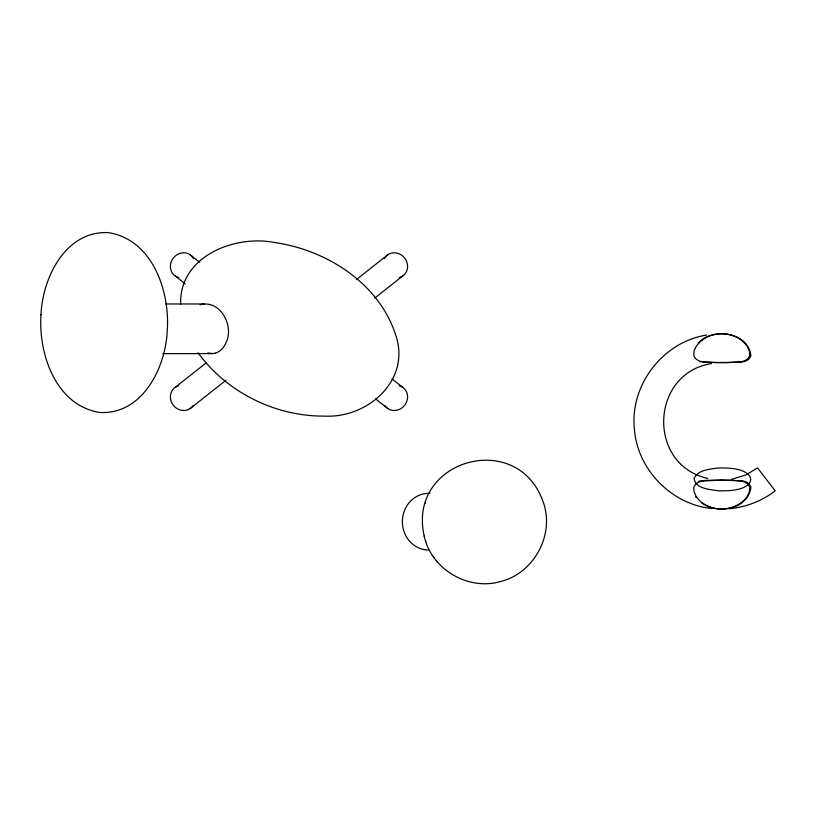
<?xml version="1.0" encoding="UTF-8"?>
<svg xmlns="http://www.w3.org/2000/svg" width="816" height="816" viewBox="0 0 816 816"><rect width="100%" height="100%" fill="white"/><g stroke="black" fill="none" stroke-linecap="round" stroke-linejoin="round"><path stroke-width="1.22" d="M180.642 304.031C179.153 256.275 234.875 234.365 275.329 242.627C326.992 250.237 379.032 283.417 395.617 334.815C411.366 380.205 367.608 418.577 324.156 416.099C275.4 416.435 226.583 392.251 198.002 352.655M424.167 535.898C431.062 569.303 468.517 591.223 501.034 581.39C534.245 572.965 554.992 534.276 543.181 501.993C517.65 428.339 406.511 459.816 424.279 536.296M425.432 502.982L425.575 502.462M698.231 343.057L699.985 341.445M175.389 387.223L205.958 363.018M356.429 279.582L387.988 254.602M189.985 408.714L225.91 380.287M374.799 298.064L402.584 276.094M700.699 340.864C715.805 327.512 748.445 333.356 750.863 355.378A5.182 3.703 -90 0 1 750.516 356.786L748.558 359.499L745.365 361.182A50.776 36.271 -90 0 1 739.959 362.212L715.989 362.651L702.596 361.784M200.144 304.807C220.157 299.146 234.376 325.9 226.134 342.445A26.01 18.023 83.4 0 1 215.189 353.195M706.666 335.05C663.377 341.72 630.085 384.53 634.328 428.155C636.786 468.761 670.885 504.176 711.266 508.439M711.634 363.548C650.219 373.045 646.588 464.794 707.809 478.451M731.809 479.257L745.804 474.963L757.544 467.935L775.2 490.855C761.991 500.993 745.895 507.236 729.31 508.735M740.857 361.784L727.454 362.651L702.923 362.202M703.484 480.542L708.767 480.216M710.42 480.175L731.534 480.226L740.857 481.022A38.74 27.112 90 0 1 744.447 481.981L747.507 483.796L749.363 486.55A5.314 3.713 -90 0 1 749.7 487.948L749.353 491.844L747.558 495.863A21.675 15.167 90 0 1 746.752 497.087C737.164 510.122 717.325 512.519 703.922 504.176M165.77 303.96L204.52 303.96M162.731 353.624L212.69 353.624M721.721 480.124L702.596 481.022A38.74 27.112 90 0 0 698.996 481.981L695.936 483.796L694.079 486.55A5.314 3.713 -90 0 0 693.753 487.948L694.09 491.844L695.885 495.863A21.675 15.167 90 0 0 696.691 497.087C709.492 516.314 747.986 511.663 750.863 487.427A5.182 3.703 -90 0 0 750.516 486.02L748.864 483.572L746.028 481.868A38.015 27.152 90 0 0 741.775 480.808L722.048 480.124M207.794 353.002L209.355 353.399M703.331 503.809L701.617 502.646M392.068 378.91L402.584 387.223M375.564 398.881L387.988 408.714M189.985 254.602L199.798 262.375M175.389 276.094L185.212 283.876M696.262 497.546L695.66 496.75M433.408 556.787L434.01 557.573M436.784 561.184L437.468 562.061M425.697 541.212L425.85 541.753M428.788 549.974A28.285 26.112 -90 0 1 402.38 521.047A28.285 26.112 -90 0 1 429.981 493.456M740.846 361.743A36.261 25.378 -90 0 0 745.09 360.58L747.803 358.734L749.363 356.255A5.314 3.713 -90 0 0 749.7 354.858L749.353 350.962L747.558 346.943A21.675 15.167 -90 0 0 746.752 345.719C735.196 329.827 708.247 329.827 696.691 345.719A21.675 15.167 90 0 0 695.885 346.943L694.09 350.962L693.753 354.858A5.314 3.713 -90 0 0 694.079 356.255L695.64 358.734L698.363 360.55A36.261 25.378 90 0 0 702.596 361.743M698.741 481.379A47.675 34.058 90 0 1 703.484 480.614M700.74 361.865A40.698 29.07 -90 0 1 699.751 361.661M178.704 277.552A12.995 11.863 -51.7 0 1 173.39 257.968A12.995 11.863 -51.7 0 1 193.667 258.692M384.305 258.692A12.995 11.863 51.7 0 1 404.583 257.968A12.995 11.863 51.7 0 1 399.269 277.552M399.269 385.764A12.995 11.863 -51.7 0 1 404.93 404.879A12.995 11.863 -51.7 0 1 384.856 405.552M193.117 405.552A12.995 11.863 51.7 0 1 173.043 404.879A12.995 11.863 51.7 0 1 178.704 385.764M215.2 353.236A25.765 17.728 76.9 0 1 209.355 353.093M40.994 314.772C38.281 354.134 55.937 405.776 100.011 412.498C142.606 414.63 165.821 367.404 167.29 330.358C170.003 290.996 152.337 239.353 108.263 232.631C65.678 230.5 42.463 277.726 40.994 314.772M694.12 478.37C695.201 488.672 709.543 489.457 717.611 490.661A56.192 44.513 1.5 0 0 728.025 490.661C758.727 489.294 757.748 469.312 727.668 468.119A56.192 44.513 1.5 0 0 717.254 468.129C709.196 469.231 697.976 469.975 694.12 478.37"/></g></svg>
